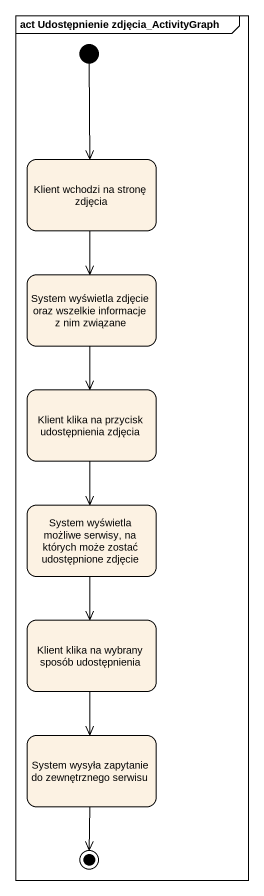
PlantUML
@startuml
mainframe act Udostępnienie zdjęcia_ActivityGraph
hide empty description
state "Klient wchodzi na stronę zdjęcia" as Klient_wchodzi_na_stronę
state "System wyświetla zdjęcie oraz wszelkie informacje z nim związane" as System_wyświetla_zdjęcie
state "Klient klika na przycisk udostępnienia zdjęcia" as Klient_klika_na_przycisk
state "System wyświetla możliwe serwisy, na których może zostać udostępnione zdjęcie" as System_wyświetla_możliwe
state "Klient klika na wybrany sposób udostępnienia" as Klient_klika_na_wybrany
state "System wysyła zapytanie do zewnętrznego serwisu" as System_wysyła_zapytanie_do
[*] --> Klient_wchodzi_na_stronę
Klient_wchodzi_na_stronę --> System_wyświetla_zdjęcie
System_wyświetla_zdjęcie --> Klient_klika_na_przycisk
Klient_klika_na_przycisk --> System_wyświetla_możliwe
System_wyświetla_możliwe --> Klient_klika_na_wybrany
Klient_klika_na_wybrany --> System_wysyła_zapytanie_do
System_wysyła_zapytanie_do --> [*]
@enduml
